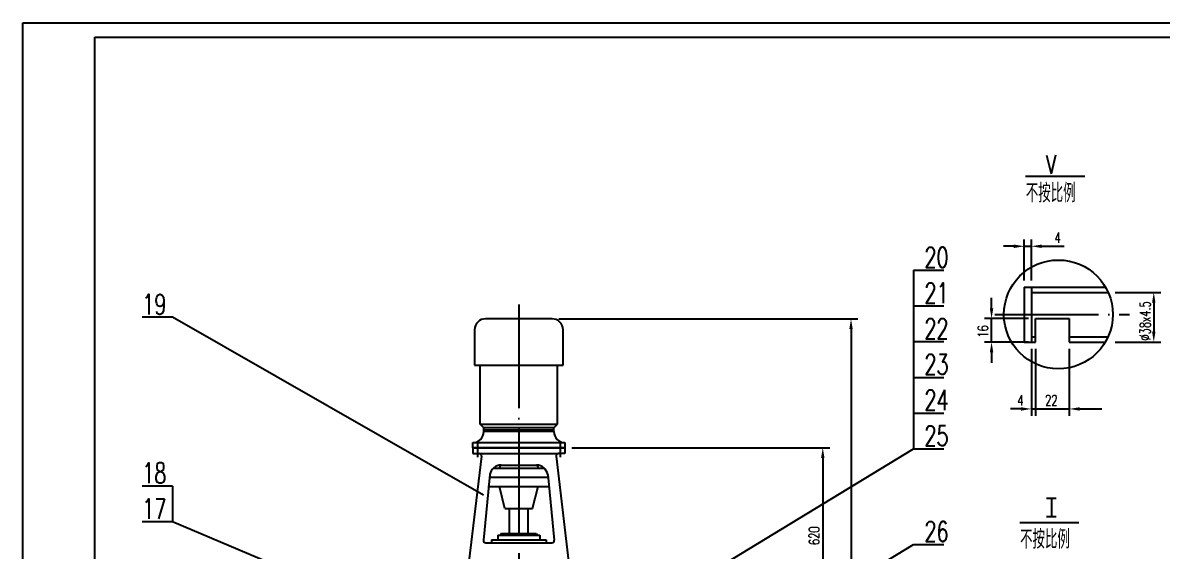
# Model space of a CAD drawing. Extents: x -7771 to -1831, y -3295 to 5105.
# Drawn here: x -7771 to -3816, y 3270 to 5105 of the extents above; entities that cross this region are included whole.
import ezdxf

# ---------------------------------------------------------------- set-up
doc = ezdxf.new("R2010")
doc.units = 0
doc.header["$LTSCALE"] = 12
doc.header["$MEASUREMENT"] = 0
doc.linetypes.add('DASHDOT-M', pattern=[36, 30, -3, 0, -3])
doc.layers.get('0').update_dxf_attribs({"linetype": 'CONTINUOUS'})
doc.styles.add('BIAOZHU', font='ROMANS.shx', dxfattribs={"width": 0.7, "bigfont": 'HLFSD.shx'})
doc.styles.add('HFSD', font='ROMANS.shx', dxfattribs={"width": 0.7, "height": 90, "bigfont": 'HLFSD.shx'})
doc.styles.add('HZ', font='txt.shx', dxfattribs={"width": 0.7, "height": 70, "bigfont": 'HLFSD.shx'})

msp = doc.modelspace()

# ---------------------------------------------------------------- linework, layer by layer
at = {"color": 7, "linetype": 'Continuous'}
for p, q in [((-7771.2, -3294.7), (-7771.2, 5105.3)), ((-7771.2, 5105.3), (-1831.2, 5105.3)), ((-4085.1, 4571.2), (-4290.8, 4571.2)), ((-4295.4, 4210.5), (-4295.4, 4353)), ((-4270.4, 4210.5), (-4270.4, 4353)), ((-4331.4, 4329), (-4367.4, 4329)), ((-4295.4, 4329), (-4270.4, 4329)), ((-4234.4, 4329), (-4156.4, 4329)), ((-4679.8, 4245.6), (-4679.8, 4121.6)), ((-4679.8, 4245.6), (-4574.8, 4245.6)), ((-3979.9, 4169), (-3821.6, 4169)), ((-4679.8, 4121.6), (-4679.8, 3997.7)), ((-4679.8, 4121.6), (-4574.8, 4121.6)), ((-4408.7, 4113.8), (-4408.7, 4149.8)), ((-3845.6, 4133), (-3845.6, 4032.5)), ((-7251.8, 4082.6), (-7356.8, 4082.6)), ((-6172, 3464.7), (-7251.8, 4082.6)), ((-5910.3, 4077.2), (-4872.5, 4077.2)), ((-4280.7, 4077.8), (-4432.7, 4077.8)), ((-4408.7, 3996.5), (-4408.7, 4077.8)), ((-4896.5, 4041.2), (-4896.5, 450.8)), ((-4679.8, 3997.7), (-4679.8, 3873.8)), ((-4679.8, 3997.7), (-4574.8, 3997.7)), ((-4280.7, 3996.5), (-4432.7, 3996.5)), ((-3979.9, 3996.5), (-3821.6, 3996.5)), ((-4408.7, 3960.5), (-4408.7, 3924.5)), ((-4270.4, 3972.5), (-4270.4, 3740)), ((-4256.7, 3972.5), (-4256.7, 3740)), ((-4139.1, 3972.5), (-4139.1, 3740)), ((-4679.8, 3873.8), (-4679.8, 3749.9)), ((-4679.8, 3873.8), (-4574.8, 3873.8)), ((-4306.4, 3764), (-4342.4, 3764)), ((-4270.4, 3764), (-4139.1, 3764)), ((-4103.1, 3764), (-4026.3, 3764)), ((-4679.8, 3749.9), (-4574.8, 3749.9)), ((-4679.8, 3749.9), (-4679.8, 3625.9)), ((-5865.5, 3629.2), (-4970.5, 3629.2)), ((-5606.2, 3062.1), (-4679.8, 3625.9)), ((-4679.8, 3625.9), (-4574.8, 3625.9)), ((-4994.5, 3593.2), (-4994.5, 3054)), ((-7251.8, 3496.3), (-7356.8, 3496.3)), ((-7251.8, 3496.3), (-7251.8, 3372.3)), ((-4218.5, 3454.5), (-4184.2, 3454.5)), ((-4200.9, 3454.5), (-4200.9, 3390.3)), ((-7251.8, 3372.3), (-7356.8, 3372.3)), ((-6497.8, 3053.5), (-7251.8, 3372.3)), ((-4105.3, 3368.5), (-4310.9, 3368.5)), ((-4218.5, 3390.3), (-4184.2, 3390.3)), ((-5455.3, 2821.6), (-4679.8, 3293.4)), ((-4679.8, 3293.4), (-4574.8, 3293.4))]:
    msp.add_line(p, q, dxfattribs=at)
at = {"color": 4, "linetype": 'Continuous'}
for p, q in [((-7521.2, -3244.7), (-7521.2, 5055.3)), ((-7521.2, 5055.3), (-1881.2, 5055.3)), ((-4295.4, 4186.5), (-4295.4, 3996.5)), ((-4295.4, 4186.5), (-4012.7, 4186.5)), ((-4270.4, 4186.5), (-4270.4, 3996.5)), ((-4270.4, 4169), (-4003.9, 4169)), ((-5934.3, 4077.2), (-6164.7, 4077.2)), ((-4256.7, 4077.8), (-4139.1, 4077.8)), ((-4256.7, 3996.5), (-4256.7, 4077.8)), ((-4139.1, 4077.8), (-4139.1, 3996.5)), ((-6203.1, 4038.8), (-6203.1, 3915.9)), ((-5895.9, 3915.9), (-5895.9, 4038.8)), ((-4295.4, 3996.5), (-4256.7, 3996.5)), ((-4270.4, 4014), (-4256.7, 4014)), ((-4139.1, 4014), (-4004.5, 4014)), ((-4139.1, 3996.5), (-4013.6, 3996.5)), ((-6203.1, 3915.9), (-5895.9, 3915.9)), ((-6183.9, 3711.1), (-6183.9, 3915.9)), ((-5915.1, 3711.1), (-5915.1, 3915.9)), ((-6183.9, 3711.1), (-5915.1, 3711.1)), ((-6171.1, 3698.3), (-6183.9, 3711.1)), ((-5927.9, 3698.3), (-6171.1, 3698.3)), ((-6171.1, 3685.5), (-6171.1, 3698.3)), ((-6171.1, 3691.9), (-5927.9, 3691.9)), ((-5927.9, 3685.5), (-6171.1, 3685.5)), ((-5927.9, 3698.3), (-5915.1, 3711.1)), ((-5927.9, 3685.5), (-5927.9, 3698.3)), ((-6209.5, 3647.1), (-5889.5, 3647.1)), ((-6209.5, 3629.2), (-6209.5, 3647.1)), ((-5889.5, 3647.1), (-5889.5, 3629.2)), ((-6179.2, 3599.8), (-6245.2, 3044.6)), ((-5889.5, 3629.2), (-6209.5, 3629.2)), ((-6209.5, 3629.2), (-5889.5, 3629.2)), ((-6209.5, 3629.2), (-6209.5, 3609.2)), ((-6209.5, 3609.2), (-6187.1, 3609.2)), ((-6187.1, 3609.2), (-5912, 3609.2)), ((-5919.9, 3599.8), (-5853.9, 3044.6)), ((-5889.5, 3609.2), (-5912, 3609.2)), ((-5889.5, 3629.2), (-5889.5, 3609.2)), ((-6113.8, 3569.1), (-6116.3, 3558.8)), ((-6110.4, 3569.2), (-5988.7, 3569.2)), ((-5985.3, 3569.1), (-5982.8, 3558.8)), ((-6149.8, 3536.2), (-6172, 3308)), ((-6151.4, 3526.8), (-5947.6, 3526.8)), ((-6137.3, 3558.8), (-5961.8, 3558.8)), ((-5949.3, 3536.2), (-5927.1, 3308)), ((-6157.1, 3494.8), (-5942, 3494.8)), ((-6097.5, 3418), (-6116.3, 3494.8)), ((-6001.5, 3418), (-5982.8, 3494.8)), ((-6097.5, 3418), (-6001.5, 3418)), ((-6081.5, 3331.2), (-6081.5, 3418)), ((-6017.5, 3331.2), (-6017.5, 3418)), ((-6122.1, 3325.2), (-5976.9, 3325.2)), ((-6122.1, 3325.2), (-6122.1, 3309.1)), ((-6110.1, 3331.2), (-6112.6, 3325.2)), ((-6110.1, 3331.2), (-5989, 3331.2)), ((-5989, 3331.2), (-5986.4, 3325.2)), ((-5976.9, 3325.2), (-5976.9, 3309.1)), ((-6164, 3299.2), (-5935, 3299.2)), ((-6144.3, 3309.1), (-5954.8, 3309.1)), ((-6144.3, 3309.1), (-6144.3, 3299.2)), ((-5954.8, 3309.1), (-5954.8, 3299.2))]:
    msp.add_line(p, q, dxfattribs=at)
at = {"color": 1, "linetype": 'DASHDOT-M'}
for p, q in [((-6049.5, 4127), (-6049.5, 354.5)), ((-4397.4, 4091.5), (-3930.3, 4091.5)), ((-6193.5, 3643), (-6193.5, 3596.6)), ((-5905.5, 3643), (-5905.5, 3596.6))]:
    msp.add_line(p, q, dxfattribs=at)
at = {"color": 7, "linetype": 'Continuous'}
msp.add_circle((-4176.7, 4092.2), 189.1, dxfattribs=at)
at = {"color": 4, "linetype": 'Continuous'}
for centre, radius, start, end in [((-6164.7, 4038.8), 38.4, 90, 180), ((-5934.3, 4038.8), 38.4, 0, 90), ((-6209.5, 3685.5), 38.4, 270, 0), ((-5889.5, 3685.5), 38.4, 180, 270), ((-6187.1, 3601.2), 8, 350.0054, 90), ((-5912, 3601.2), 8, 90, 189.9946), ((-6110.4, 3529.2), 40, 90, 170.0054), ((-5988.7, 3529.2), 40, 9.9946, 90), ((-6164, 3307.2), 8, 174.4484, 270), ((-5935, 3307.2), 8, 270, 5.5516)]:
    msp.add_arc(centre, radius, start, end, dxfattribs=at)
at = {"color": 7, "linetype": 'Continuous'}
for points in [[(-4331.4, 4335), (-4331.4, 4323), (-4295.4, 4329)], [(-4234.4, 4335), (-4234.4, 4323), (-4270.4, 4329)], [(-3851.6, 4133), (-3839.6, 4133), (-3845.6, 4169)], [(-4414.7, 4113.8), (-4402.7, 4113.8), (-4408.7, 4077.8)], [(-4902.5, 4041.2), (-4890.5, 4041.2), (-4896.5, 4077.2)], [(-4414.7, 3960.5), (-4402.7, 3960.5), (-4408.7, 3996.5)], [(-3851.6, 4032.5), (-3839.6, 4032.5), (-3845.6, 3996.5)], [(-4306.4, 3770), (-4306.4, 3758), (-4270.4, 3764)], [(-4103.1, 3770), (-4103.1, 3758), (-4139.1, 3764)], [(-5000.5, 3593.2), (-4988.5, 3593.2), (-4994.5, 3629.2)]]:
    msp.add_solid(points, dxfattribs=at)

# ---------------------------------------------------------------- texts
at = {"color": 7, "linetype": 'Continuous', "width": 0.7}
for s, height, style, p in [('V', 65, 'HFSD', (-4219.5, 4580.7)), ('不按比例', 65, 'HFSD', (-4289.8, 4481.5)), ('4', 36, 'BIAOZHU', (-4190, 4341)), ('4', 36, 'BIAOZHU', (-4319.4, 3776)), ('22', 36, 'BIAOZHU', (-4222.9, 3776)), ('不按比例', 65, 'HFSD', (-4309.9, 3278.9))]:
    msp.add_text(s, height=height, dxfattribs=dict(at, style=style)).set_placement(p)
at = {"color": 2, "linetype": 'Continuous', "style": 'HZ', "width": 0.7}
for s, p in [('20', (-4641.8, 4255.6)), ('21', (-4641.8, 4131.6)), ('19', (-7356.8, 4092.6)), ('22', (-4641.8, 4007.7)), ('23', (-4641.8, 3883.8)), ('24', (-4641.8, 3759.9)), ('25', (-4641.8, 3635.9)), ('18', (-7356.8, 3506.3)), ('17', (-7356.8, 3382.3)), ('26', (-4641.8, 3303.4))]:
    msp.add_text(s, height=70, dxfattribs=at).set_placement(p)
at = {"color": 7, "linetype": 'Continuous', "style": 'BIAOZHU', "width": 0.7}
for s, p in [('∅38x4.5', (-3857.6, 4001.3)), ('16', (-4420.7, 4011.4))]:
    msp.add_text(s, height=36, rotation=90, dxfattribs=at).set_placement(p)
at = {"color": 7, "linetype": 'Continuous', "insert": (-5024.5, 3323.6), "char_height": 36, "attachment_point": 5, "rotation": 90, "style": 'BIAOZHU'}
msp.add_mtext('\\A1;620', dxfattribs=at)

doc.saveas('drawing.dxf')
